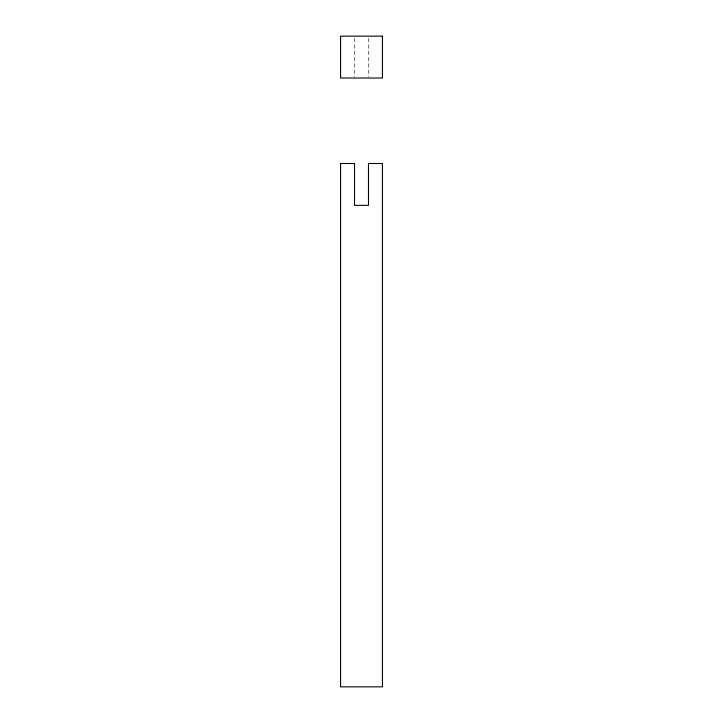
<?xml version="1.0" encoding="UTF-8"?>
<svg xmlns="http://www.w3.org/2000/svg" width="723" height="723" viewBox="0 0 723 723"><rect width="100%" height="100%" fill="white"/><g stroke="black" fill="none" stroke-linecap="round" stroke-linejoin="round"><path stroke-width="0.54" stroke-dasharray="3.62 2.71" d="M368.477 38.355L368.477 76.918M354.523 38.355L354.523 76.918"/><path stroke-width="1.08" d="M382.431 36.15L340.569 36.15L340.569 78.021L382.431 78.021L382.431 36.15M354.523 163.497L340.569 163.497L340.569 686.85L382.431 686.85L382.431 163.497L368.477 163.497L368.477 205.368L354.523 205.368L354.523 163.497"/></g></svg>
